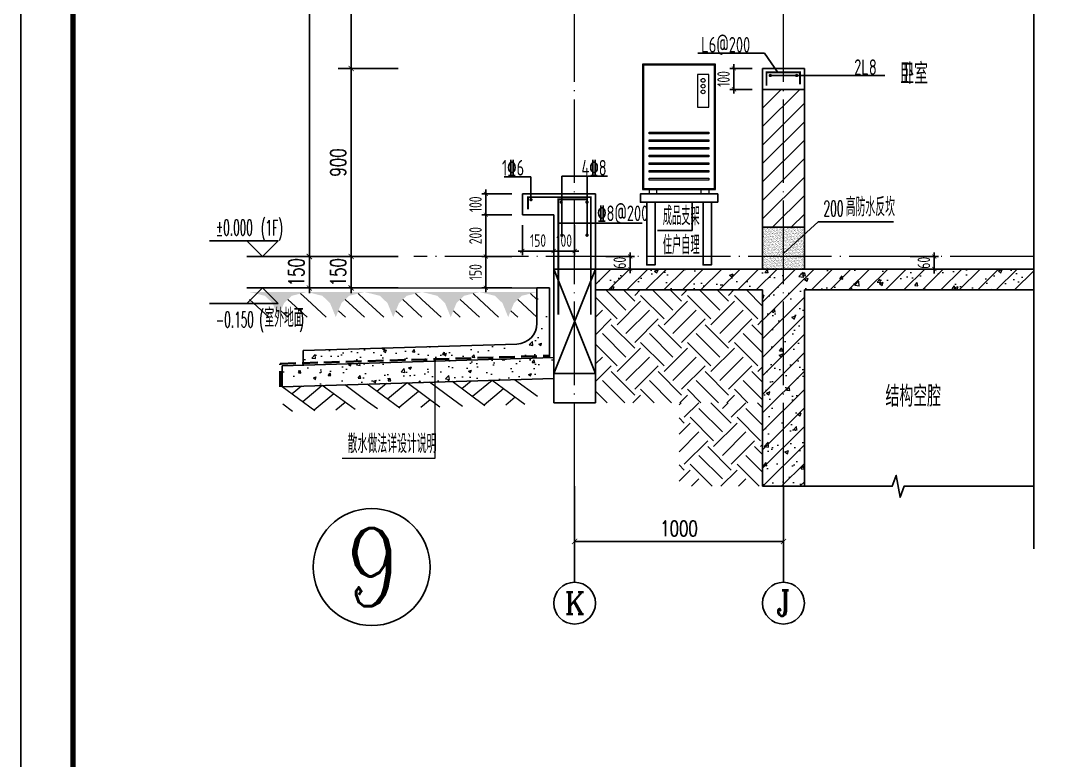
# Model space of a CAD drawing. Extents: x -668857 to 154266, y -275694 to 291306.
# Drawn here: x 68257 to 73257, y 143788 to 147327 of the extents above; entities that cross this region are included whole.
import ezdxf
from ezdxf.enums import TextEntityAlignment as Align

# ---------------------------------------------------------------- set-up
doc = ezdxf.new("R2010")
doc.units = 0
doc.header["$LTSCALE"] = 1000
doc.linetypes.add('DASH', pattern=[0.35, 0.25, -0.1])
doc.linetypes.add('DOTE', pattern=[2.4200000000000004, 2, -0.2, 0.02, -0.2])
doc.layers.get('0').update_dxf_attribs({"linetype": 'CONTINUOUS'})
doc.layers.get('DEFPOINTS').update_dxf_attribs({"linetype": 'CONTINUOUS'})
for name, color, linetype in [('A-AXIS_TEXT', 7, 'CONTINUOUS'), ('AXIS', 3, 'CONTINUOUS'), ('COLUMN', 4, 'CONTINUOUS'), ('DIM', 2, 'CONTINUOUS'), ('DIM_ELEV', 3, 'CONTINUOUS'), ('DIM_IDEN', 67, 'CONTINUOUS'), ('DIM_SYMB', 3, 'CONTINUOUS'), ('PUB_DIM', 3, 'CONTINUOUS'), ('PUB_TEXT', 2, 'CONTINUOUS'), ('REIN', 6, 'CONTINUOUS'), ('S-大样-砼线', 7, 'CONTINUOUS'), ('S-引出线', 40, 'CONTINUOUS'), ('TEXT', 2, 'CONTINUOUS'), ('WALL', 5, 'CONTINUOUS'), ('yichutu', 7, 'CONTINUOUS'), ('空调外机', 8, 'CONTINUOUS'), ('立面-看线', 251, 'CONTINUOUS')]:
    doc.layers.add(name, color=color, linetype=linetype)
for name, color, linetype, lineweight in [('AXIS_TEXT', 7, 'CONTINUOUS', 20), ('DOTE', 19, 'DOTE', 9), ('PUB_HATCH', 8, 'CONTINUOUS', 9), ('图框', 9, 'CONTINUOUS', 18), ('填充', 251, 'CONTINUOUS', 5), ('平面-排水沟', 86, 'CONTINUOUS', 15), ('平面-空调室外机', 143, 'CONTINUOUS', 9), ('立面-中轮廓线', 30, 'CONTINUOUS', 35), ('粉刷', 251, 'CONTINUOUS', 9)]:
    doc.layers.add(name, color=color, linetype=linetype, lineweight=lineweight)
doc.styles.add('_TCH_AXIS', font='COMPLEX', dxfattribs={"bigfont": 'GBCBIG'})
doc.styles.add('_TCH_DIM', font='SIMPLEX.shx', dxfattribs={"width": 0.7, "bigfont": 'GBCBIG.shx'})
doc.styles.add('_TCH_DIM_T3', font='SIMPLEX', dxfattribs={"width": 0.7058823529411765, "bigfont": 'GBCBIG'})
doc.styles.add('COMPLEX', font='COMPLEX')
doc.styles.add('DIM_FONT_T3', font='SIMPLEX', dxfattribs={"width": 0.7058823529411765, "bigfont": 'GBCBIG'})
doc.styles.add('TSSD_DIMENSION', font='Tssdeng.shx', dxfattribs={"width": 0.7, "bigfont": 'tssdchn.shx'})
doc.styles.add('TSSD_REIN', font='tssdeng.shx', dxfattribs={"width": 0.7, "height": 300, "bigfont": 'tssdchn.shx'})
doc.styles.add('w', font='tssdeng.shx', dxfattribs={"width": 0.8, "bigfont": 'tssdchn.shx'})
doc.dimstyles.new('_TCH_ARCH&&25', dxfattribs={"dimtxt": 74.375, "dimasz": 25, "dimexe": 62.5, "dimexo": 75, "dimgap": 25, "dimtad": 1, "dimdec": 0, "dimzin": 0, "dimdsep": 46, "dimtxsty": '_TCH_DIM_T3', "dimblk": 'ARCHTICK', "dimcen": 0.09, "dimclrt": 7, "dimazin": 0, "dimtfac": 1, "dimtdec": 0, "dimtix": 1, "dimtmove": 2, "dimatfit": 3, "dimldrblk": 'ARCHTICK', "dimfxl": 0, "dimtolj": 1, "dimtzin": 0, "dimarcsym": 0})
doc.dimstyles.new('TSSD_20_20', dxfattribs={"dimtxt": 60, "dimasz": 20, "dimexe": 20, "dimexo": 50, "dimgap": 20, "dimtad": 1, "dimdec": 0, "dimzin": 0, "dimdsep": 46, "dimtxsty": 'TSSD_DIMENSION', "dimblk": 'ARCHTICK', "dimblk1": 'ARCHTICK', "dimblk2": 'ARCHTICK', "dimcen": 0, "dimdle": 20, "dimclrt": 7, "dimadec": 0, "dimazin": 0, "dimtfac": 1, "dimtdec": 0, "dimtix": 1, "dimtmove": 2, "dimatfit": 3, "dimfxl": 0, "dimtolj": 1, "dimtzin": 0, "dimarcsym": 0})
pattern_1 = [(50.00000000000016, (28072.98604835232, 249033.2504860063), (143.4520365201507, -12.55042699651864), [14.99999999999997, -164.9999999999995]), (355.0000000000001, (28072.98604835232, 249033.2504860063), (-27.7502667226004, 150.4384267400023), [12, -132]), (100.4514000000001, (28084.94038435235, 249032.2046180062), (115.7018763428039, 137.887908412191), [12.74803799999998, -140.2284223999996]), (46.18420000000015, (28072.98604835232, 249073.2504860063), (213.448209725129, -33.10380286580305), [22.5, -247.5]), (96.63560000000004, (28090.77339735231, 249070.4918246062), (186.9325411097402, 194.8235741800888), [19.12205759999994, -210.3425999999996]), (351.1842000000001, (28072.98604835232, 249073.2504860063), (186.9323890267249, 194.8237201850654), [18, -198]), (21.00000000000014, (28092.98604835232, 249063.2504860063), (119.3814104236925, -80.52377813306745), [15, -165]), (326.0000000000002, (28092.98604835232, 249063.2504860063), (48.66306638431596, 145.0300090093707), [11.99999999999997, -131.9999999999995]), (71.45140000000016, (28102.93449495232, 249056.5401648062), (168.0445257162978, 64.50609934199092), [12.74803799999997, -140.2284223999995]), (37.50000000000015, (28072.98604835232, 249033.2504860063), (2.431971063457958, 66.5787707662623), [0, -130.3999999999995, 0, -133.9999999999995, 0, -132.4999999999995]), (7.500000000000139, (28072.98604835232, 249033.2504860063), (52.61390748842951, 78.8823423764722), [0, -76.39999999999995, 0, -127.4, 0, -50.49999999999998]), (327.5000000000001, (28028.38604835235, 249033.2504860063), (106.7644872344818, -4.510974346875678), [0, -50, 0, -156, 0, -207]), (317.5000000000001, (28008.38604835235, 249033.2504860063), (116.6372338684772, 20.02099646646384), [0, -64.99999999999973, 0, -103.5999999999997, 0, -146.9999999999995])]
pattern_2 = [(45, (-562273.4887092756, 314642.0661346278), (-44.19417382415921, 44.19417382415922), []), (49.99999999999999, (-562273.4887092756, 314642.0661346278), (179.3150456501884, -15.68803374564878), [18.75, -206.25]), (355, (-562273.4887092756, 314642.0661346278), (-34.68783340325, 188.048033425003), [15, -165]), (100.4514, (-562258.5457892758, 314640.7587996279), (144.6273454285054, 172.3598855152384), [15.9350475, -175.285528]), (46.18420000000002, (-562273.4887092756, 314692.0661346278), (266.8102621564111, -41.37975358225452), [28.12499999999995, -309.3749999999992]), (96.6356, (-562251.2545230256, 314688.6178078778), (233.6656763871758, 243.5294677251104), [23.902572, -262.92825]), (351.1842, (-562273.4887092756, 314692.0661346278), (233.6654862834068, 243.5296502313311), [22.5, -247.5]), (21, (-562248.4887092756, 314679.5661346278), (149.2267630296154, -100.6547226663347), [18.75, -206.25]), (326.0000000000001, (-562248.4887092756, 314679.5661346278), (60.82883298039543, 181.2875112617133), [15, -165]), (71.4514, (-562236.0531510257, 314671.1782331279), (210.0556571453725, 80.6326241774881), [15.9350475, -175.285528]), (37.50000000000001, (-562273.4887092756, 314642.0661346278), (3.039963829322667, 83.22346345782788), [0, -163, 0, -167.5, 0, -165.625]), (7.499999999999999, (-562273.4887092756, 314642.0661346278), (65.76738436053715, 98.60292797059006), [0, -95.5, 0, -159.25, 0, -63.125]), (327.5, (-562329.2387092756, 314642.0661346278), (133.4556090431022, -5.638717933594939), [0, -62.5, 0, -195, 0, -258.75]), (317.5, (-562354.2387092756, 314642.0661346278), (145.7965423355966, 25.02624558307943), [0, -81.25, 0, -129.5, 0, -183.75])]

# ---------------------------------------------------------------- blocks, each defined once
blk = doc.blocks.new('GFDDDDRG')
at = {"layer": '图框'}
blk.add_lwpolyline([(923309.7791572664, -107436.9617041193), (923309.7791572663, -159999.4617041193), (893609.7791572664, -159999.4617041193), (893609.7791572665, -107436.9617041193)], close=True, dxfattribs=at)
blk.add_lwpolyline([(923309.7791572664, -107436.9617041193), (923309.7791572663, -159999.4617041193), (893609.7791572664, -159999.4617041193), (893609.7791572665, -107436.9617041193)], close=True, dxfattribs=at)
at = {"layer": '图框', "const_width": 50}
blk.add_lwpolyline([(894109.7791572664, -159499.4617041193), (922809.7791572663, -159499.4617041193), (922809.7791572664, -108686.9617041193), (894109.7791572665, -108686.9617041193)], close=True, dxfattribs=at)
blk = doc.blocks.new('yct-1051-594-26275-14850-25-1002.0')
at = {"layer": 'yichutu', "color": 7}
blk.add_lwpolyline([(0, 0), (0, 14850), (26275, 14850), (26275, 0)], close=True, dxfattribs=at)
blk = doc.blocks.new('$LINEPAT$素土夯实')
at = {"color": 0}
for p, q in [((0, -210.0000000002183), (210.0000000002183, 0)), ((120.0000000004366, -300), (420.0000000004366, 0)), ((420.0000000004366, 0), (607.5000000004366, -187.5)), ((495.0000000004366, -300), (795.0000000008258, 0)), ((615.0000000006003, 0), (705.0000000005821, -89.99999999998181)), ((314.9999999997817, -105.0000000001091), (502.4999999997817, -292.5000000001091)), ((210.0000000002183, -209.9999999999454), (300, -300)), ((705.0000000010441, -300), (795.0000000008258, -210.0000000002183))]:
    blk.add_line(p, q, dxfattribs=at)
blk = doc.blocks.new('$LinePat$自然土壤')
at = {"color": 0}
for p, q in [((0, -90.00000000005457), (70.98591549290177, -19.01408450693634)), ((0, -300), (210.7368421054289, -89.26315789457112)), ((420.0000000004366, -300), (629.9999999995634, -90.00000000005457)), ((210.0000000002183, -300), (286.3636363636379, -223.6363636365804))]:
    blk.add_line(p, q, dxfattribs=at)
for points in [[(0, 0), (629.9999999995634, 0), (168.0000000003929, -44.99999999989086), (462.0000000002619, -44.99999999989086)], [(168.0000000003929, -44.99999999989086), (462.0000000002619, -44.99999999989086), (252.0000000000437, -131.9999999998799), (377.9999999995198, -131.9999999998799)], [(252.0000000000437, -131.9999999998799), (377.9999999995198, -131.9999999998799), (314.9999999997817, -300)]]:
    blk.add_solid(points, dxfattribs=at)
blk = doc.blocks.new('sanshui')
at = {"layer": '粉刷'}
h = blk.add_hatch(dxfattribs=at)
h.set_pattern_fill('混凝土', color=256, scale=20)
h.set_pattern_definition(pattern_1)
edge = h.paths.add_edge_path()
edge.add_line((346317.8252895003, 427329.631422094), (346257.8252895003, 427329.6314220941))
edge.add_line((346257.8252895004, 427329.631422094), (346257.8252895003, 427160.2764119735))
edge.add_arc((346157.8252895003, 427160.2764119735), 100.0000000000227, 271.7183580016376, 359.9999999999833, ccw=False)
edge.add_line((346160.8239404108, 427060.3213816212), (345137.8252895002, 427029.6314220941))
edge.add_line((345137.8252895002, 427029.6314220941), (345137.8252895002, 426969.6044281662))
edge.add_line((345137.8252895002, 426969.6044281662), (346317.8252895002, 427005.0044281661))
edge.add_line((346317.8252895002, 427005.0044281661), (346317.8252895003, 427329.631422094))
h = blk.add_hatch(dxfattribs=at)
h.set_pattern_fill('混凝土', color=256, scale=20)
h.set_pattern_definition(pattern_1)
h.paths.add_polyline_path([(346337.8252895002, 426895.5549392985), (346337.8252895002, 426995.5999291781), (345037.8252895002, 426956.5999291783), (345037.8252895002, 426856.5549392988)])
at = {"layer": 'COLUMN'}
for p, q in [((346257.8252895004, 427329.631422094), (346317.8252895004, 427329.631422094)), ((346257.8252895003, 427160.2764119735), (346257.8252895004, 427329.631422094)), ((346317.8252895002, 426994.999929178), (346317.8252895004, 427329.631422094)), ((346160.8239404108, 427060.3213816212), (345137.8252895002, 427029.6314220941)), ((345137.8252895002, 426959.5999291783), (345137.8252895002, 427029.6314220941)), ((346338.1251545461, 426995.6089251295), (345037.8252895002, 426956.5999291783)), ((345037.8252895002, 426856.5549392988), (345037.8252895002, 426956.5999291783)), ((346338.1251545559, 426895.5639352502), (345037.8252895002, 426856.5549392988))]:
    blk.add_line(p, q, dxfattribs=at)
blk.add_arc((346157.8252895003, 427160.2764119735), 100, 271.7183580025722, 0, dxfattribs=at)
at = {"layer": '立面-中轮廓线', "linetype": 'DASH', "ltscale": 0.3}
blk.add_lwpolyline([(345027.8252895002, 426856.5549392988), (345027.8252895002, 426966.3044281662), (346317.8252895002, 427005.0044281661)], dxfattribs=at)
at = {"layer": '粉刷'}
blk.add_line((344881.4937397202, 427329.6314220942), (346257.8252895004, 427329.6314220939), dxfattribs=at)
at = {"layer": '粉刷', "yscale": 0.4, "zscale": 0.4}
for name, p, xscale, rotation in [('$LinePat$自然土壤', (345156.7600496762, 427309.6314220941), -0.4369306507241237, 359.9999999999903), ('$LinePat$自然土壤', (345432.0263596322, 427309.631422094), -0.4369306507241237, 359.9999999999903), ('$LinePat$自然土壤', (345707.2926695882, 427309.631422094), -0.4369306507241237, 359.9999999999903), ('$LinePat$自然土壤', (345982.5589795442, 427309.631422094), -0.4369306507241237, 359.9999999999903), ('$LinePat$自然土壤', (346257.8252895002, 427309.6314220939), -0.4369306507241237, 359.9999999999903), ('$LINEPAT$素土夯实', (345851.1586228333, 426880.9549392986), -0.5117605352322558, 1.718358001643932), ('$LINEPAT$素土夯实', (346257.8252894999, 426893.1549392985), -0.5117605352322558, 1.718358001643932), ('$LINEPAT$素土夯实', (345444.4919561668, 426868.7549392987), -0.5117605352322558, 1.718358001643932)]:
    blk.add_blockref(name, p, dxfattribs=dict(at, xscale=xscale, rotation=rotation))
blk = doc.blocks.new('kongtiao')
for p, q in [((-338.6800000686198, 49), (-338.6800000686198, -550.7999999803142)), ((11, 49), (-338.6800000686198, 49)), ((-334.090000067139, 44.41000000014901), (-334.090000067139, -546.2099999804632)), ((6.409999998519197, 44.41000000014901), (-334.090000067139, 44.41000000014901)), ((6.409999998519197, -546.2099999804632), (6.409999998519197, 44.41000000014901)), ((11, -550.7999999803142), (11, 49)), ((-76.21000002510846, -0.4899999982444569), (-76.21000002510846, -156.549999992596)), ((-21.1300000094343, -0.4899999982444569), (-76.21000002510846, -0.4899999982444569)), ((-21.1300000094343, -156.549999992596), (-21.1300000094343, -0.4899999982444569)), ((-76.21000002510846, -156.549999992596), (-21.1300000094343, -156.549999992596)), ((-334.090000067139, -546.2099999804632), (6.409999998519197, -546.2099999804632)), ((-338.6800000686198, -550.7999999803142), (11, -550.7999999803142)), ((-306.5500000594184, -550.7999999803142), (-306.5500000594184, -571.1599999796017)), ((-306.5500000594184, -571.1599999796017), (-269.8300000489689, -571.1599999796017)), ((-269.8300000489689, -571.1599999796017), (-269.8300000489689, -550.7999999803142)), ((-57.85000001988374, -571.1599999796017), (-57.85000001988374, -550.7999999803142)), ((-21.1300000094343, -571.1599999796017), (-57.85000001988374, -571.1599999796017)), ((-21.1300000094343, -550.7999999803142), (-21.1300000094343, -571.1599999796017))]:
    blk.add_line(p, q)
for points in [[(-306.5500000594184, -275.399999990128), (-21.1300000094343, -275.399999990128), (-21.1300000094343, -284.57999998983), (-306.5500000594184, -284.57999998983)], [(-306.5500000594184, -312.1199999888777), (-21.1300000094343, -312.1199999888777), (-21.1300000094343, -321.2999999885214), (-306.5500000594184, -321.2999999885214)], [(-306.5500000594184, -348.8399999875692), (-21.1300000094343, -348.8399999875692), (-21.1300000094343, -358.0199999872129), (-306.5500000594184, -358.0199999872129)], [(-306.5500000594184, -385.5599999862025), (-21.1300000094343, -385.5599999862025), (-21.1300000094343, -394.7399999858462), (-306.5500000594184, -394.7399999858462)], [(-306.5500000594184, -422.2799999848939), (-21.1300000094343, -422.2799999848939), (-21.1300000094343, -431.4599999845377), (-306.5500000594184, -431.4599999845377)], [(-306.5500000594184, -458.9999999835854), (-21.1300000094343, -458.9999999835854), (-21.1300000094343, -468.1799999832292), (-306.5500000594184, -468.1799999832292)], [(-306.5500000594184, -495.7199999822769), (-21.1300000094343, -495.7199999822769), (-21.1300000094343, -504.8999999819207), (-306.5500000594184, -504.8999999819207)]]:
    blk.add_lwpolyline(points, close=True)
for centre in [(-48.67000001715496, -28.02999999717576), (-48.67000001715496, -55.56999999628169), (-48.67000001715496, -83.109999995213)]:
    blk.add_circle(centre, 9.180000002639078)
blk = doc.blocks.new('_ArchTick')
at = {"color": 0, "linetype": 'ByBlock', "const_width": 0.15}
blk.add_lwpolyline([(-0.5, -0.5), (0.5, 0.5)], dxfattribs=at)
blk = doc.blocks.new('*D2347')
at = {"layer": 'DEFPOINTS', "color": 0}
for p in [(72464.83397367678, 146199.0334502842), (72630.79393552907, 146199.0334502842), (72464.83397367678, 146139.0321374148)]:
    blk.add_point(p, dxfattribs=at)
at = {"layer": 'DIM', "color": 0, "lineweight": -2}
for p, q in [((72630.79393552907, 146199.0334502842), (72630.79393552907, 146219.0334502842)), ((72514.83397367678, 146199.0334502842), (72650.79393552907, 146199.0334502842)), ((72630.79393552907, 146139.0321374148), (72630.79393552907, 146199.0334502842)), ((72514.83397367678, 146139.0321374148), (72650.79393552907, 146139.0321374148)), ((72630.79393552907, 146139.0321374148), (72630.79393552907, 146119.0321374148))]:
    blk.add_line(p, q, dxfattribs=at)
at = {"layer": 'DIM', "color": 0, "lineweight": -2, "xscale": 20, "yscale": 20, "zscale": 20}
for p, rotation in [((72630.79393552907, 146199.0334502842), 270), ((72630.79393552907, 146139.0321374148), 90)]:
    blk.add_blockref('_ArchTick', p, dxfattribs=dict(at, rotation=rotation))
at = {"layer": 'DIM', "color": 7, "insert": (72580.79393552906, 146169.0327938496), "char_height": 60, "attachment_point": 5, "rotation": 90, "style": 'TSSD_DIMENSION'}
blk.add_mtext('\\A1;60', dxfattribs=at)
blk = doc.blocks.new('*D2348')
at = {"layer": 'DEFPOINTS', "color": 0}
for p in [(71008.53063136816, 146199.0279841115), (71174.49051645969, 146199.0279841115), (71008.53063136816, 146139.027984276)]:
    blk.add_point(p, dxfattribs=at)
at = {"layer": 'DIM', "color": 0, "lineweight": -2}
for p, q in [((71174.49051645969, 146199.0279841115), (71174.49051645969, 146219.0279841115)), ((71058.53063136816, 146199.0279841115), (71194.49051645969, 146199.0279841115)), ((71174.49051645969, 146139.027984276), (71174.49051645969, 146199.0279841115)), ((71058.53063136816, 146139.027984276), (71194.49051645969, 146139.027984276)), ((71174.49051645969, 146139.027984276), (71174.49051645969, 146119.027984276))]:
    blk.add_line(p, q, dxfattribs=at)
at = {"layer": 'DIM', "color": 0, "lineweight": -2, "xscale": 20, "yscale": 20, "zscale": 20}
for p, rotation in [((71174.49051645969, 146199.0279841115), 270), ((71174.49051645969, 146139.027984276), 90)]:
    blk.add_blockref('_ArchTick', p, dxfattribs=dict(at, rotation=rotation))
at = {"layer": 'DIM', "color": 7, "insert": (71124.49051645967, 146169.0279841938), "char_height": 60, "attachment_point": 5, "rotation": 90, "style": 'TSSD_DIMENSION'}
blk.add_mtext('\\A1;60', dxfattribs=at)
blk = doc.blocks.new('*D2801')
at = {"layer": 'DEFPOINTS', "color": 0}
for p in [(70658.53063566191, 146399.0340897865), (70808.5306356604, 146399.0340897836), (70808.5306356604, 146225.3233998305)]:
    blk.add_point(p, dxfattribs=at)
at = {"layer": 'DIM', "color": 0, "lineweight": -2}
for p, q in [((70658.53063566191, 146349.0340897865), (70658.53063566191, 146205.3233998305)), ((70808.5306356604, 146349.0340897836), (70808.5306356604, 146205.3233998305)), ((70638.53063566191, 146225.3233998305), (70828.5306356604, 146225.3233998305))]:
    blk.add_line(p, q, dxfattribs=at)
at = {"layer": 'DIM', "color": 0, "lineweight": -2, "xscale": 20, "yscale": 20, "zscale": 20, "rotation": 180}
blk.add_blockref('_ArchTick', (70658.53063566191, 146225.3233998305), dxfattribs=at)
at = {"layer": 'DIM', "color": 0, "lineweight": -2, "xscale": 20, "yscale": 20, "zscale": 20}
blk.add_blockref('_ArchTick', (70808.5306356604, 146225.3233998305), dxfattribs=at)
at = {"layer": 'DIM', "color": 7, "insert": (70733.53063566115, 146275.3233998305), "char_height": 60, "attachment_point": 5, "style": 'TSSD_DIMENSION'}
blk.add_mtext('\\A1;150', dxfattribs=at)
blk = doc.blocks.new('*D2802')
at = {"layer": 'DEFPOINTS', "color": 0}
for p in [(70808.53063566051, 146399.0340897836), (70908.53062898316, 146399.0340897817), (70908.53062898316, 146225.3233998281)]:
    blk.add_point(p, dxfattribs=at)
at = {"layer": 'DIM', "color": 0, "lineweight": -2}
for p, q in [((70808.53063566051, 146349.0340897836), (70808.53063566051, 146205.3233998281)), ((70908.53062898316, 146349.0340897817), (70908.53062898316, 146205.3233998281)), ((70808.53063566051, 146225.3233998281), (70788.53063566051, 146225.3233998281)), ((70808.53063566051, 146225.3233998281), (70908.53062898316, 146225.3233998281)), ((70908.53062898316, 146225.3233998281), (70928.53062898316, 146225.3233998281))]:
    blk.add_line(p, q, dxfattribs=at)
at = {"layer": 'DIM', "color": 0, "lineweight": -2, "xscale": 20, "yscale": 20, "zscale": 20}
blk.add_blockref('_ArchTick', (70808.53063566051, 146225.3233998281), dxfattribs=at)
at = {"layer": 'DIM', "color": 0, "lineweight": -2, "xscale": 20, "yscale": 20, "zscale": 20, "rotation": 180}
blk.add_blockref('_ArchTick', (70908.53062898316, 146225.3233998281), dxfattribs=at)
at = {"layer": 'DIM', "color": 7, "insert": (70858.53063232184, 146275.3233998281), "char_height": 60, "attachment_point": 5, "style": 'TSSD_DIMENSION'}
blk.add_mtext('\\A1;100', dxfattribs=at)
blk = doc.blocks.new('*D2803')
at = {"layer": 'DEFPOINTS', "color": 0}
for p in [(70483.91986921302, 146499.0340897949), (70658.53063566226, 146499.0340897949), (70658.53063566226, 146399.0340897793)]:
    blk.add_point(p, dxfattribs=at)
at = {"layer": 'DIM', "color": 0, "lineweight": -2}
for p, q in [((70483.91986921302, 146499.0340897949), (70483.91986921302, 146519.0340897949)), ((70608.53063566226, 146499.0340897949), (70463.91986921302, 146499.0340897949)), ((70483.91986921302, 146399.0340897793), (70483.91986921302, 146499.0340897949)), ((70608.53063566226, 146399.0340897793), (70463.91986921302, 146399.0340897793)), ((70483.91986921302, 146399.0340897793), (70483.91986921302, 146379.0340897793))]:
    blk.add_line(p, q, dxfattribs=at)
at = {"layer": 'DIM', "color": 0, "lineweight": -2, "xscale": 20, "yscale": 20, "zscale": 20}
for p, rotation in [((70483.91986921302, 146499.0340897949), 270), ((70483.91986921302, 146399.0340897793), 90)]:
    blk.add_blockref('_ArchTick', p, dxfattribs=dict(at, rotation=rotation))
at = {"layer": 'DIM', "color": 7, "insert": (70433.919869213, 146449.0340897871), "char_height": 60, "attachment_point": 5, "rotation": 90, "style": 'TSSD_DIMENSION'}
blk.add_mtext('\\A1;100', dxfattribs=at)
blk = doc.blocks.new('*D2804')
at = {"layer": 'DEFPOINTS', "color": 0}
for p in [(70483.91986921302, 146399.0340897793), (70658.53063566226, 146399.0340897793), (70658.53063566226, 146199.0340897829)]:
    blk.add_point(p, dxfattribs=at)
at = {"layer": 'DIM', "color": 0, "lineweight": -2}
for p, q in [((70483.91986921302, 146179.0340897829), (70483.91986921302, 146419.0340897793)), ((70608.53063566226, 146399.0340897793), (70463.91986921302, 146399.0340897793)), ((70608.53063566226, 146199.0340897829), (70463.91986921302, 146199.0340897829))]:
    blk.add_line(p, q, dxfattribs=at)
at = {"layer": 'DIM', "color": 0, "lineweight": -2, "xscale": 20, "yscale": 20, "zscale": 20}
for p, rotation in [((70483.91986921302, 146399.0340897793), 90), ((70483.91986921302, 146199.0340897829), 270)]:
    blk.add_blockref('_ArchTick', p, dxfattribs=dict(at, rotation=rotation))
at = {"layer": 'DIM', "color": 7, "insert": (70433.919869213, 146299.0340897811), "char_height": 60, "attachment_point": 5, "rotation": 90, "style": 'TSSD_DIMENSION'}
blk.add_mtext('\\A1;200', dxfattribs=at)
blk = doc.blocks.new('*D2805')
at = {"layer": 'DEFPOINTS', "color": 0}
for p in [(70483.91986921302, 146199.0340897829), (70658.53063566226, 146199.0340897829), (70658.53063566226, 146049.0340897828)]:
    blk.add_point(p, dxfattribs=at)
at = {"layer": 'DIM', "color": 0, "lineweight": -2}
for p, q in [((70483.91986921302, 146029.0340897828), (70483.91986921302, 146219.0340897829)), ((70608.53063566226, 146199.0340897829), (70463.91986921302, 146199.0340897829)), ((70608.53063566226, 146049.0340897828), (70463.91986921302, 146049.0340897828))]:
    blk.add_line(p, q, dxfattribs=at)
at = {"layer": 'DIM', "color": 0, "lineweight": -2, "xscale": 20, "yscale": 20, "zscale": 20}
for p, rotation in [((70483.91986921302, 146199.0340897829), 90), ((70483.91986921302, 146049.0340897828), 270)]:
    blk.add_blockref('_ArchTick', p, dxfattribs=dict(at, rotation=rotation))
at = {"layer": 'DIM', "color": 7, "insert": (70433.919869213, 146124.0340897829), "char_height": 60, "attachment_point": 5, "rotation": 90, "style": 'TSSD_DIMENSION'}
blk.add_mtext('\\A1;150', dxfattribs=at)
blk = doc.blocks.new('*D2816')
at = {"layer": 'AXIS', "color": 0, "lineweight": -2}
for p, q in [((70908.50015236379, 145024.0318001706), (70908.50015236379, 144772.4981365108)), ((71908.50015236379, 145024.0318001706), (71908.50015236379, 144772.4981365108)), ((70908.50015236379, 144834.9981365108), (71908.50015236379, 144834.9981365108))]:
    blk.add_line(p, q, dxfattribs=at)
at = {"layer": 'DEFPOINTS', "color": 0}
for p in [(70908.50015236379, 145099.0318001706), (71908.50015236379, 145099.0318001706), (71908.50015236379, 144834.9981365108)]:
    blk.add_point(p, dxfattribs=at)
at = {"layer": 'AXIS', "color": 0, "lineweight": -2, "xscale": 25, "yscale": 25, "zscale": 25, "rotation": 180}
blk.add_blockref('_ArchTick', (70908.50015236379, 144834.9981365108), dxfattribs=at)
at = {"layer": 'AXIS', "color": 0, "lineweight": -2, "xscale": 25, "yscale": 25, "zscale": 25}
blk.add_blockref('_ArchTick', (71908.50015236379, 144834.9981365108), dxfattribs=at)
at = {"layer": 'AXIS', "color": 7, "insert": (71408.50015236379, 144897.1856365108), "char_height": 74.375, "attachment_point": 5, "style": '_TCH_DIM_T3'}
blk.add_mtext('\\A1;1000', dxfattribs=at)
blk = doc.blocks.new('*D2829')
at = {"layer": 'DEFPOINTS', "color": 0}
for p in [(69838.33647169883, 146199.0340897829), (70138.33647171955, 146199.0340897829), (70138.33647171955, 146048.5636416063)]:
    blk.add_point(p, dxfattribs=at)
at = {"layer": 'PUB_DIM', "color": 0, "lineweight": -2}
for p, q in [((69838.33647169883, 146199.0340897829), (69838.33647169883, 146224.0340897829)), ((70063.33647171955, 146199.0340897829), (69775.83647169883, 146199.0340897829)), ((69838.33647169883, 146048.5636416063), (69838.33647169883, 146199.0340897829)), ((70063.33647171955, 146048.5636416063), (69775.83647169883, 146048.5636416063)), ((69838.33647169883, 146048.5636416063), (69838.33647169883, 146023.5636416063))]:
    blk.add_line(p, q, dxfattribs=at)
at = {"layer": 'PUB_DIM', "color": 0, "lineweight": -2, "xscale": 25, "yscale": 25, "zscale": 25}
for p, rotation in [((69838.33647169883, 146199.0340897829), 270), ((69838.33647169883, 146048.5636416063), 90)]:
    blk.add_blockref('_ArchTick', p, dxfattribs=dict(at, rotation=rotation))
at = {"layer": 'PUB_DIM', "color": 7, "insert": (69776.14897169881, 146123.7988656946), "char_height": 74.375, "attachment_point": 5, "rotation": 90, "style": '_TCH_DIM_T3'}
blk.add_mtext('\\A1;150', dxfattribs=at)
blk = doc.blocks.new('*D2830')
at = {"layer": 'DEFPOINTS', "color": 0}
for p in [(69838.33647169883, 147099.0342273037), (70138.33647171955, 147099.0342273037), (70138.33647171955, 146199.0340897829)]:
    blk.add_point(p, dxfattribs=at)
at = {"layer": 'PUB_DIM', "color": 0, "lineweight": -2}
for p, q in [((70063.33647171955, 147099.0342273037), (69775.83647169883, 147099.0342273037)), ((69838.33647169883, 146199.0340897829), (69838.33647169883, 147099.0342273037)), ((70063.33647171955, 146199.0340897829), (69775.83647169883, 146199.0340897829))]:
    blk.add_line(p, q, dxfattribs=at)
at = {"layer": 'PUB_DIM', "color": 0, "lineweight": -2, "xscale": 25, "yscale": 25, "zscale": 25}
for p, rotation in [((69838.33647169883, 147099.0342273037), 90), ((69838.33647169883, 146199.0340897829), 270)]:
    blk.add_blockref('_ArchTick', p, dxfattribs=dict(at, rotation=rotation))
at = {"layer": 'PUB_DIM', "color": 7, "insert": (69776.14897169881, 146649.0341585433), "char_height": 74.375, "attachment_point": 5, "rotation": 90, "style": '_TCH_DIM_T3'}
blk.add_mtext('\\A1;900', dxfattribs=at)
blk = doc.blocks.new('*D2831')
at = {"layer": 'DEFPOINTS', "color": 0}
for p in [(69838.33647169883, 148499.0340897832), (70138.33647171955, 148499.0340897832), (70138.33647171955, 147099.0342273037)]:
    blk.add_point(p, dxfattribs=at)
at = {"layer": 'PUB_DIM', "color": 0, "lineweight": -2}
for p, q in [((70063.33647171955, 148499.0340897832), (69775.83647169883, 148499.0340897832)), ((69838.33647169883, 147099.0342273037), (69838.33647169883, 148499.0340897832)), ((70063.33647171955, 147099.0342273037), (69775.83647169883, 147099.0342273037))]:
    blk.add_line(p, q, dxfattribs=at)
at = {"layer": 'PUB_DIM', "color": 0, "lineweight": -2, "xscale": 25, "yscale": 25, "zscale": 25}
for p, rotation in [((69838.33647169883, 148499.0340897832), 90), ((69838.33647169883, 147099.0342273037), 270)]:
    blk.add_blockref('_ArchTick', p, dxfattribs=dict(at, rotation=rotation))
at = {"layer": 'PUB_DIM', "color": 7, "insert": (69776.14897169881, 147799.0341585435), "char_height": 74.375, "attachment_point": 5, "rotation": 90, "style": '_TCH_DIM_T3'}
blk.add_mtext('\\A1;1400', dxfattribs=at)
blk = doc.blocks.new('*D2846')
at = {"layer": 'DEFPOINTS', "color": 0}
for p in [(69638.3364716944, 146199.0340897829), (70138.33647171955, 146199.0340897829), (70138.33647171955, 146048.5636416063)]:
    blk.add_point(p, dxfattribs=at)
at = {"layer": 'PUB_DIM', "color": 0, "lineweight": -2}
for p, q in [((69638.3364716944, 146199.0340897829), (69638.3364716944, 146224.0340897829)), ((70063.33647171955, 146199.0340897829), (69575.8364716944, 146199.0340897829)), ((69638.3364716944, 146048.5636416063), (69638.3364716944, 146199.0340897829)), ((70063.33647171955, 146048.5636416063), (69575.8364716944, 146048.5636416063)), ((69638.3364716944, 146048.5636416063), (69638.3364716944, 146023.5636416063))]:
    blk.add_line(p, q, dxfattribs=at)
at = {"layer": 'PUB_DIM', "color": 0, "lineweight": -2, "xscale": 25, "yscale": 25, "zscale": 25}
for p, rotation in [((69638.3364716944, 146199.0340897829), 270), ((69638.3364716944, 146048.5636416063), 90)]:
    blk.add_blockref('_ArchTick', p, dxfattribs=dict(at, rotation=rotation))
at = {"layer": 'PUB_DIM', "color": 7, "insert": (69576.14897169439, 146123.7988656946), "char_height": 74.375, "attachment_point": 5, "rotation": 90, "style": '_TCH_DIM_T3'}
blk.add_mtext('\\A1;150', dxfattribs=at)
blk = doc.blocks.new('*D2847')
at = {"layer": 'DEFPOINTS', "color": 0}
for p in [(69638.3364716944, 149099.0340897829), (70138.33647171955, 149099.0340897829), (70138.33647171955, 146199.0340897829)]:
    blk.add_point(p, dxfattribs=at)
at = {"layer": 'PUB_DIM', "color": 0, "lineweight": -2}
for p, q in [((70063.33647171955, 149099.0340897829), (69575.8364716944, 149099.0340897829)), ((69638.3364716944, 146199.0340897829), (69638.3364716944, 149099.0340897829)), ((70063.33647171955, 146199.0340897829), (69575.8364716944, 146199.0340897829))]:
    blk.add_line(p, q, dxfattribs=at)
at = {"layer": 'PUB_DIM', "color": 0, "lineweight": -2, "xscale": 25, "yscale": 25, "zscale": 25}
for p, rotation in [((69638.3364716944, 149099.0340897829), 90), ((69638.3364716944, 146199.0340897829), 270)]:
    blk.add_blockref('_ArchTick', p, dxfattribs=dict(at, rotation=rotation))
at = {"layer": 'PUB_DIM', "color": 7, "insert": (69576.14897169439, 147649.0340897829), "char_height": 74.375, "attachment_point": 5, "rotation": 90, "style": '_TCH_DIM_T3'}
blk.add_mtext('\\A1;2900', dxfattribs=at)
blk = doc.blocks.new('_AXISO')
blk.add_circle((0, 0), 0.5)
at = {"layer": 'A-AXIS_TEXT', "style": 'COMPLEX', "width": 1.041666666666666}
blk.add_attdef('A', text='', height=0.56, dxfattribs=at).set_placement((-0.25, -0.28), (0.25, -0.28), align=Align.FIT)
blk = doc.blocks.new('20210809.03324977')
at = {"layer": 'REIN', "const_width": 9}
for points in [[(87270.69397699813, 67392.12446470314), (87270.69397699813, 67450.29107445793), (87571.93069054911, 67450.29107445793), (87571.93069054911, 66887.1094047738)], [(87558.2410893522, 67439.99080960208), (87416.58524265027, 67439.99080960208), (87416.58524265027, 66887.1094047738)]]:
    blk.add_lwpolyline(points, dxfattribs=at)
at = {"layer": 'REIN', "const_width": 8}
for points in [[(87281.17751216868, 67438.04746072937, 1), (87289.17751216868, 67438.04746072937, 1)], [(87425.94260319209, 67426.08854645968, 1), (87433.94260319209, 67426.08854645968, 1)], [(87549.67117955888, 67426.08854645968, 1), (87557.67117955888, 67426.08854645968, 1)], [(87429.22968043646, 67267.8253149112, 1), (87437.22968043646, 67267.8253149112, 1)], [(87549.67117955888, 67267.8253149112, 1), (87557.67117955888, 67267.8253149112, 1)]]:
    blk.add_lwpolyline(points, format="xyb", close=True, dxfattribs=at)
at = {"layer": 'S-大样-砼线'}
for p, q in [((87394.2579633056, 67105.93735919218), (87594.25796212282, 66605.93723981472)), ((87594.26091004934, 67105.93735919014), (87394.26091124795, 66605.93723980524))]:
    blk.add_line(p, q, dxfattribs=at)
blk.add_lwpolyline([(87594.25796916828, 67105.93735918641), (87394.2579633056, 67105.93735918641), (87394.25796330746, 66605.93723980896), (87594.25796916921, 66605.93723980896)], close=True, dxfattribs=at)
at = {"layer": 'S-引出线'}
for p, q in [((87285.17751216868, 67547.68343236984), (87157.25466771869, 67547.68343236984)), ((87285.17751216868, 67438.04746072937), (87285.17751216868, 67547.68343236984)), ((87433.22968043646, 67267.8253149112), (87433.229680436, 67550.55877132283)), ((87433.22968043646, 67550.55877132283), (87650.966053237, 67550.55877132283)), ((87553.67117955888, 67267.8253149112), (87553.67117955888, 67550.55877132283)), ((87416.58524265027, 67326.17834244331), (87817.33921366071, 67326.17834244331))]:
    blk.add_line(p, q, dxfattribs=at)
at = {"layer": 'TEXT', "style": 'TSSD_REIN', "width": 0.7}
for s, p in [('1%%1326', (87146.43289402712, 67553.39523121144)), ('4%%1328', (87527.10346193824, 67553.39523121144)), ('%%1328@200', (87602.11297937881, 67335.25822280126))]:
    blk.add_text(s, height=75, rotation=1.867629851175362e-07, dxfattribs=at).set_placement(p)
blk = doc.blocks.new('*D3401')
at = {"layer": 'DEFPOINTS', "color": 0}
for p in [(71808.52768791758, 147099.0266262651), (71671.61052088358, 146999.0266262651), (71808.52768791758, 146999.0266262651)]:
    blk.add_point(p, dxfattribs=at)
at = {"layer": 'DIM', "color": 0, "lineweight": -2}
for p, q in [((71671.61052088358, 147099.0266262651), (71671.61052088358, 147119.0266262651)), ((71758.52768791758, 147099.0266262651), (71651.61052088358, 147099.0266262651)), ((71671.61052088358, 147099.0266262651), (71671.61052088358, 146999.0266262651)), ((71758.52768791758, 146999.0266262651), (71651.61052088358, 146999.0266262651)), ((71671.61052088358, 146999.0266262651), (71671.61052088358, 146979.0266262651))]:
    blk.add_line(p, q, dxfattribs=at)
at = {"layer": 'DIM', "color": 0, "lineweight": -2, "xscale": 20, "yscale": 20, "zscale": 20}
for p, rotation in [((71671.61052088358, 147099.0266262651), 270), ((71671.61052088358, 146999.0266262651), 90)]:
    blk.add_blockref('_ArchTick', p, dxfattribs=dict(at, rotation=rotation))
at = {"layer": 'DIM', "color": 7, "insert": (71621.61052088357, 147049.0266262651), "char_height": 60, "attachment_point": 5, "rotation": 90, "style": 'TSSD_DIMENSION'}
blk.add_mtext('\\A1;100', dxfattribs=at)
blk = doc.blocks.new('20210809.02283206')
at = {"layer": 'REIN', "const_width": 9}
blk.add_lwpolyline([(87484.17413905729, 66580.93723980524), (87484.17413905729, 66644.7473179046), (87644.05902665015, 66644.7473179046), (87644.05902665015, 66586.78243779903)], dxfattribs=at)
at = {"layer": 'REIN', "const_width": 8}
for points in [[(87497.66146427253, 66629.68552062381, 1), (87505.66146427253, 66629.68552062381, 1)], [(87625.09821334062, 66629.68552062381, 1), (87633.09821334062, 66629.68552062381, 1)]]:
    blk.add_lwpolyline(points, format="xyb", close=True, dxfattribs=at)
at = {"layer": 'S-引出线'}
for p, q in [((87474.5888281595, 66737.00278282212), (87154.50981688779, 66737.00278282212)), ((87538.80876634456, 66644.7473179046), (87474.5888281595, 66737.00278282212)), ((87501.66146427253, 66629.68552062381), (88051.0763514862, 66629.68552062381))]:
    blk.add_line(p, q, dxfattribs=at)
at = {"layer": 'TEXT', "style": 'w', "width": 0.7}
for s, p in [('L6@200', (87171.47256206069, 66739.17247021152)), ('2L8', (87903.94640226947, 66632.06966891466))]:
    blk.add_text(s, height=75, rotation=1.867629851175362e-07, dxfattribs=at).set_placement(p)

msp = doc.modelspace()

# ---------------------------------------------------------------- hatches: boundary and pattern name
at = {"layer": 'PUB_HATCH'}
h = msp.add_hatch(dxfattribs=at)
h.set_pattern_fill('普通砖', color=256, scale=25, style=0)
h.set_pattern_definition([(45, (-562273.4887092756, 314686.9439721279), (-44.19419150182874, 44.19419150182875), [])])
h.paths.add_polyline_path([(72008.5306289132, 146339.0342283385), (72008.53062209499, 146999.0342283371), (71808.53062209499, 146999.0342262709), (71808.5306289132, 146339.0342262723)])
h = msp.add_hatch(dxfattribs=at)
h.set_pattern_fill('钢筋混凝土', color=256, scale=25, style=0)
h.set_pattern_definition(pattern_2)
h.paths.add_polyline_path([(71008.53063165618, 146139.0279842799), (71008.53063050518, 146039.0279842805), (71808.52769842767, 146039.0301728547), (71908.52867529448, 146072.3637898884), (71908.53062892461, 146139.0304464266)])
h = msp.add_hatch(dxfattribs=at)
h.set_pattern_fill('钢筋混凝土', color=256, scale=25, style=0)
h.set_pattern_definition(pattern_2)
h.paths.add_polyline_path([(73107.05554120743, 146139.0340895676), (71908.53062892461, 146139.0304464266), (71908.52867529436, 146072.3637898884), (72008.52769853105, 146039.0307503837), (73107.05584517622, 146039.034089568)])
h = msp.add_hatch(dxfattribs=at)
h.set_pattern_fill('钢筋混凝土', color=256, scale=25, style=0)
h.set_pattern_definition(pattern_2)
h.paths.add_polyline_path([(72008.50015232083, 145099.0288697346), (72008.52769853105, 146039.0307503837), (71908.52867529436, 146072.3637898884), (71808.52769842767, 146039.0301728547), (71808.50015240675, 145099.0347306193)])
at = {"layer": '填充'}
h = msp.add_hatch(dxfattribs=at)
h.set_pattern_fill('EARTH', color=250, scale=50, angle=45, style=0)
h.set_pattern_definition([(45, (-794500.545481985, 272185.1161032721), (0, 224.5064030267289), [158.75, -158.75]), (45, (-794542.6404325524, 272227.2110538395), (0, 224.5064030267289), [158.75, -158.75]), (45, (-794584.7353831199, 272269.306004407), (0, 224.5064030267289), [158.75, -158.75]), (135, (-794584.7353831199, 272297.3693047854), (-224.5064030267289, 0), [158.75, -158.75]), (135, (-794542.6404325524, 272339.4642553529), (-224.5064030267289, 0), [158.75, -158.75]), (135, (-794500.545481985, 272381.5592059203), (-224.5064030267289, 0), [158.75, -158.75])])
h.paths.add_polyline_path([(71008.53062868665, 145499.0476890272), (71808.51899382134, 145499.0404120511), (71808.52334702981, 146039.0313005538), (71008.53498189559, 146039.02685657)])
h = msp.add_hatch(dxfattribs=at)
h.set_pattern_fill('EARTH', color=250, scale=50, angle=45, style=0)
h.set_pattern_definition([(45, (-1043689.742720992, -310094.338075306), (0, 224.5064030267289), [158.75, -158.75]), (45, (-1043731.83767156, -310052.2431247383), (0, 224.5064030267289), [158.75, -158.75]), (45, (-1043773.932622127, -310010.1481741709), (0, 224.5064030267289), [158.75, -158.75]), (135, (-1043773.932622127, -309982.0848737925), (-224.5064030267289, 0), [158.75, -158.75]), (135, (-1043731.83767156, -309939.989923225), (-224.5064030267289, 0), [158.75, -158.75]), (135, (-1043689.742720992, -309897.8949726576), (-224.5064030267289, 0), [158.75, -158.75])])
h.paths.add_polyline_path([(71808.53062927432, 145499.0318001769), (71408.53062927409, 145499.0318001768), (71408.53062927199, 145099.031800237), (71808.53062927246, 145099.0318001112)])
at = {"layer": '立面-看线'}
h = msp.add_hatch(dxfattribs=at)
h.set_pattern_fill('碎沙', color=256, scale=4)
h.set_pattern_definition([(37.50000000000001, (-729244.7090217746, -239222.918232414), (-0.32000625919681, 9.788264746586847), [0, -7.7216, 0, -8.636000000000001, 0, -8.255]), (7.499999999999999, (-729244.7090217746, -239222.918232414), (8.990465662760052, 14.33650201136708), [0, -4.1656, 0, -6.9596, 0, -2.667]), (327.5, (-729250.9574217745, -239222.918232414), (15.81984740482916, 0.028743693570914), [0, -2.54, 0, -9.144, 0, -11.938]), (317.5, (-729250.9574217745, -239222.918232414), (15.27112904944595, 4.458586465144325), [0, -1.27, 0, -5.9944, 0, -6.858])])
h.paths.add_polyline_path([(71808.53062885173, 146139.0342272198), (72008.5306289132, 146139.0342268835), (72008.53062894393, 146339.0342270489), (71808.53062888246, 146339.0342275619)])

# ---------------------------------------------------------------- linework, layer by layer
at = {"layer": 'AXIS'}
for p, q in [((70908.50015236379, 145099.031800171), (70908.50015236379, 144639.6399943827)), ((71908.50015236379, 145099.031800171), (71908.50015236379, 144639.6399943827))]:
    msp.add_line(p, q, dxfattribs=at)
at = {"layer": 'AXIS', "color": 6}
msp.add_circle((69936.70584795938, 144712.4556740953), 280, dxfattribs=at)
at = {"layer": 'DIM'}
for p, q in [((71471.18372975558, 146459.0303037726), (71471.18372975558, 146322.899001747)), ((71471.18372975558, 146322.899001747), (71304.6502498805, 146322.899001747))]:
    msp.add_line(p, q, dxfattribs=at)
at = {"layer": 'DIM_ELEV'}
for p, q in [((69488.33647169301, 146274.0340897829), (69160.33647169301, 146274.0340897829)), ((69413.33647169301, 146199.0340897829), (69338.33647169301, 146274.0340897829)), ((69413.33647169301, 146199.0340897829), (69488.33647169301, 146274.0340897829)), ((69838.33647169871, 146199.0340897829), (69338.33647169301, 146199.0340897829)), ((69413.33647169301, 146048.5636416063), (69338.33647169301, 145973.5636416063)), ((69838.33647169871, 146048.5636416063), (69338.33647169301, 146048.5636416063)), ((69413.33647169301, 146048.5636416063), (69488.33647169301, 145973.5636416063)), ((69488.33647169301, 145973.5636416063), (69160.33647169301, 145973.5636416063))]:
    msp.add_line(p, q, dxfattribs=at)
at = {"layer": 'DIM_IDEN'}
for p, q in [((71908.53088732657, 146214.0343306994), (72075.3418025336, 146365.5518250953)), ((72075.3418025336, 146365.5518250953), (72435.51831413864, 146365.5518250953))]:
    msp.add_line(p, q, dxfattribs=at)
at = {"layer": 'DIM_SYMB'}
for points in [[(73107.05554802634, 162179.034089777), (73107.05554802588, 153517.157944977), (73159.55554802588, 153498.049507678), (73054.55554802588, 153479.5351747036), (73107.05554802588, 153460.907944977), (73107.05554802541, 144799.0318001769)], [(71808.53063039563, 145099.0318001769), (72429.66808921052, 145099.031800177), (72448.77652650955, 145151.531800177), (72467.290859484, 145046.531800177), (72485.91808921052, 145099.031800177), (73107.05554802541, 145099.031800177)]]:
    msp.add_lwpolyline(points, dxfattribs=at)
at = {"layer": 'DOTE', "color": 1, "linetype": 'DOTE', "ltscale": 0.2}
for p, q in [((70908.53062879981, 145099.0318001769), (70908.53062879934, 162779.0340897767)), ((71908.53062879981, 145099.0318001769), (71908.53062879934, 162779.0340897767)), ((73107.05554802564, 146199.0340897829), (70138.33647171955, 146199.0340897829))]:
    msp.add_line(p, q, dxfattribs=at)
at = {"layer": 'WALL'}
for p, q in [((71808.53062879958, 146999.034227304), (71808.53062879958, 147099.034227304)), ((71808.53062879958, 147099.034227304), (72008.53062879958, 147099.034227304)), ((72008.53062879958, 146999.034227304), (72008.53062879958, 147099.034227304)), ((71808.5306289132, 146339.0342262723), (71808.53062209499, 146999.0342262709)), ((71808.53062879958, 146999.034227304), (72008.53062879958, 146999.034227304)), ((72008.5306289132, 146339.0342283385), (72008.53062209499, 146999.0342283371)), ((71008.5306358001, 146499.0340897827), (70658.53063566203, 146499.0340897827)), ((70658.53063566203, 146499.0340897827), (70658.53063566203, 146399.0340897829)), ((71008.53063166002, 146139.0279842803), (71008.5306358001, 146499.0340897827)), ((70658.53063566203, 146399.0340897829), (70808.53063566203, 146399.0340897827)), ((70808.53063566203, 146399.0340897827), (70808.53063566203, 145899.034089783)), ((71808.5306289132, 146339.0342262723), (72008.5306289132, 146339.0342283385)), ((71908.53062892461, 146139.0304464266), (71008.53063166002, 146139.0279842754)), ((73107.05554120743, 146139.0340895676), (71908.53062892461, 146139.0304464266)), ((73107.05584517622, 146039.034089568), (73107.05554120743, 146139.0340895676)), ((71008.53062428941, 145499.0318001383), (71008.53063050902, 146039.0279842684)), ((71808.52769842767, 146039.0301728547), (71008.53063050914, 146039.0279842873)), ((71808.50015240675, 145099.0347306193), (71808.52769842767, 146039.0301728547)), ((72008.50015232083, 145099.0288697346), (72008.52769853105, 146039.0307503837)), ((73107.05584517622, 146039.034089568), (72008.52769853105, 146039.0307503837)), ((70808.5306356781, 145899.0340898581), (70808.53063558962, 145499.0318001723)), ((70808.53063558962, 145499.0318001723), (71008.53062428941, 145499.0318001383)), ((71808.50015240675, 145099.0347306193), (72008.50015232083, 145099.0288697346))]:
    msp.add_line(p, q, dxfattribs=at)
msp.add_lwpolyline([(71808.53062884521, 146339.0342273054), (72008.53062898119, 146339.0342273054), (72008.53062898119, 146139.0342273054), (71808.53062884521, 146139.0342273054)], close=True, dxfattribs=at)
at = {"layer": '平面-排水沟'}
for p, q in [((70239.51430189551, 145699.4411030113), (70239.51430189551, 145231.600053843)), ((70239.51430189551, 145231.600053843), (69795.38255330897, 145231.600053843))]:
    msp.add_line(p, q, dxfattribs=at)
at = {"layer": '平面-排水沟', "const_width": 6.666666666666667}
msp.add_lwpolyline([(70239.51430189551, 145702.7744363446, 1), (70239.51430189551, 145696.1077696779, 1)], format="xyb", close=True, dxfattribs=at)
at = {"layer": '空调外机', "linetype": 'Continuous'}
msp.add_lwpolyline([(71593.53063232487, 146459.0303037726), (71223.53063232487, 146459.0303037726), (71223.53063232487, 146499.0303037726), (71593.53063232487, 146499.0303037726)], close=True, dxfattribs=at)
for points in [[(71293.53063232487, 146459.0303037726), (71293.53063231485, 146159.0340897765), (71253.53063231485, 146159.0340897765), (71253.53063232487, 146459.0303037726)], [(71523.53063232487, 146459.0303037726), (71523.53063232277, 146159.0340897765), (71563.53063232277, 146159.0340897765), (71563.53063232487, 146459.0303037726)]]:
    msp.add_lwpolyline(points, dxfattribs=at)

# ---------------------------------------------------------------- block references
at = {"xscale": 0.5, "yscale": 0.5, "zscale": 0.5}
msp.add_blockref('GFDDDDRG', (-378547.878287909, 220925.5397043729), dxfattribs=at)
msp.add_blockref('sanshui', (-275529.5945257467, -281280.5973323111))
at = {"layer": 'AXIS'}
ref = msp.add_blockref('_AXISO', (70908.50015236379, 144539.6399943827), dxfattribs=dict(at, xscale=200, yscale=200, zscale=200))
ref.add_attrib('A', 'K', dxfattribs={"layer": 'AXIS_TEXT', "height": 103.815009077328, "style": '_TCH_AXIS'}).set_placement((70861.53621968592, 144487.732489844), (70955.46408504166, 144487.732489844), align=Align.FIT)
ref = msp.add_blockref('_AXISO', (71908.50015236379, 144539.6399943827), dxfattribs=dict(at, xscale=200, yscale=200, zscale=200))
ref.add_attrib('A', 'J', dxfattribs={"layer": 'AXIS_TEXT', "height": 124.0164149392218, "style": '_TCH_AXIS'}).set_placement((71876.0196627368, 144477.6317869131), (71940.98064199078, 144477.6317869131), align=Align.FIT)
at = {"layer": 'REIN'}
msp.add_blockref('20210809.02283206', (-15656.65510604379, 80435.91986217393), dxfattribs=at)
at = {"layer": 'S-大样-砼线'}
msp.add_blockref('20210809.03324977', (-16585.72733779985, 79033.09797729037), dxfattribs=at)
at = {"layer": 'yichutu', "rotation": 270}
msp.add_blockref('yct-1051-594-26275-14850-25-1002.0', (68257.01129072427, 167207.0588523132), dxfattribs=at)
at = {"layer": '平面-空调室外机'}
msp.add_blockref('kongtiao', (71572.37063235918, 147070.1903037477), dxfattribs=at)

# ---------------------------------------------------------------- texts
at = {"layer": 'AXIS_TEXT', "color": 6, "style": '_TCH_AXIS'}
msp.add_text('9', height=372.7585318633541, dxfattribs=at).set_placement((69812.4530040049, 144526.0764081636), (70060.95869191387, 144526.0764081636), align=Align.FIT)
at = {"layer": 'PUB_TEXT'}
for s, height, style, width, p in [('卫', 100, 'TSSD_REIN', 0.7, (72467.74872398016, 147024.6572054221)), ('卧室', 100, 'TSSD_REIN', 0.7, (72467.74872284557, 147024.6564285767)), ('200', 74.375, 'DIM_FONT_T3', 0.4982698961937717, (72100.35091739276, 146391.8018250953)), ('高防水反坎', 89.36170212765958, 'DIM_FONT_T3', 0.7058823529411765, (72206.23327033396, 146391.8018250953)), ('成品支架', 89.36170212765958, '_TCH_DIM_T3', 0.4941176470588236, (71330.9002498805, 146349.149001747)), ('%%P0.000', 74.375, '_TCH_DIM', 0.4941176470588236, (69191.33647169301, 146300.2840897829)), ('(1F)', 74.375, '_TCH_DIM', 0.4941176470588236, (69406.71147169301, 146299.0590897829)), ('住户自理', 89.36170212765958, '_TCH_DIM_T3', 0.4941176470588236, (71330.9002498805, 146209.149001747)), ('室外地面', 89.36170212765958, '_TCH_DIM', 0.7, (69423.16147169296, 145861.0386416063)), ('-0.150', 74.375, '_TCH_DIM', 0.4941176470588236, (69189.93647169298, 145859.8136416063)), ('(', 74.375, '_TCH_DIM', 0.4941176470588236, (69398.66147169296, 145861.0386416063)), (')', 74.375, '_TCH_DIM', 0.4941176470588236, (69589.96998233127, 145861.0386416063)), ('结构空腔', 100, 'TSSD_REIN', 0.7, (72396.9587641306, 145480.4499978497)), ('散水做法详设计说明', 89.36170212765958, 'DIM_FONT_T3', 0.7058823529411765, (69821.63255330897, 145257.850053843))]:
    msp.add_text(s, height=height, dxfattribs=dict(at, style=style, width=width)).set_placement(p)

# ---------------------------------------------------------------- dimensions: what is measured, and where the dimension line sits
at = {"layer": 'AXIS'}
dim = msp.add_aligned_dim(p1=(70908.50015236379, 145099.0318001706), p2=(71908.50015236379, 145099.0318001706), distance=-264.0336636597931, dimstyle='_TCH_ARCH&&25', dxfattribs=at)
dim.commit()
dim.dimension.update_dxf_attribs({"geometry": '*D2816', "text_midpoint": (71408.50015236379, 144897.1856365108)})
at = {"layer": 'DIM'}
dim = msp.add_linear_dim(base=(71671.61052088358, 146999.0266262651), p1=(71808.52768791758, 147099.0266262651), p2=(71808.52768791758, 146999.0266262651), angle=90, dimstyle='TSSD_20_20', dxfattribs=at)
dim.commit()
dim.dimension.update_dxf_attribs({"geometry": '*D3401', "text_midpoint": (71621.61052088357, 147049.0266262651)})
for p1, p2, distance, picture, middle in [((70658.53063566226, 146399.0340897793), (70658.53063566226, 146499.0340897949), 174.6107664492447, '*D2803', (70433.919869213, 146449.0340897871)), ((70658.53063566226, 146199.0340897829), (70658.53063566226, 146399.0340897793), 174.61076644924472, '*D2804', (70433.919869213, 146299.0340897811)), ((70658.53063566191, 146399.0340897865), (70808.5306356604, 146399.0340897836), -173.7106899531209, '*D2801', (70733.53063566115, 146275.3233998305)), ((70808.53063566051, 146399.0340897836), (70908.53062898316, 146399.0340897817), -173.71068995358655, '*D2802', (70858.53063232184, 146275.3233998281)), ((70658.53063566226, 146049.0340897828), (70658.53063566226, 146199.0340897829), 174.6107664492447, '*D2805', (70433.919869213, 146124.0340897829)), ((71008.53063136816, 146139.027984276), (71008.53063136816, 146199.0279841115), -165.95988509152085, '*D2348', (71124.49051645967, 146169.0279841938)), ((72464.83397367678, 146139.0321374148), (72464.83397367678, 146199.0334502842), -165.9599618522916, '*D2347', (72580.79393552906, 146169.0327938496))]:
    dim = msp.add_aligned_dim(p1=p1, p2=p2, distance=distance, dimstyle='TSSD_20_20', dxfattribs=at)
    dim.commit()
    dim.dimension.update_dxf_attribs({"geometry": picture, "text_midpoint": middle})
at = {"layer": 'PUB_DIM'}
for p1, p2, distance, picture, middle in [((70138.33647171955, 146199.0340897829), (70138.33647171955, 149099.0340897829), 500.0000000251457, '*D2847', (69576.14897169439, 147649.0340897829)), ((70138.33647171955, 147099.0342273037), (70138.33647171955, 148499.0340897832), 300.0000000207219, '*D2831', (69776.14897169881, 147799.0341585435)), ((70138.33647171955, 146199.0340897829), (70138.33647171955, 147099.0342273037), 300.0000000207219, '*D2830', (69776.14897169881, 146649.0341585433)), ((70138.33647171955, 146048.5636416063), (70138.33647171955, 146199.0340897829), 500.0000000251457, '*D2846', (69576.14897169439, 146123.7988656946)), ((70138.33647171955, 146048.5636416063), (70138.33647171955, 146199.0340897829), 300.0000000207219, '*D2829', (69776.14897169881, 146123.7988656946))]:
    dim = msp.add_aligned_dim(p1=p1, p2=p2, distance=distance, dimstyle='_TCH_ARCH&&25', dxfattribs=at)
    dim.commit()
    dim.dimension.update_dxf_attribs({"geometry": picture, "text_midpoint": middle})

doc.saveas('drawing.dxf')
